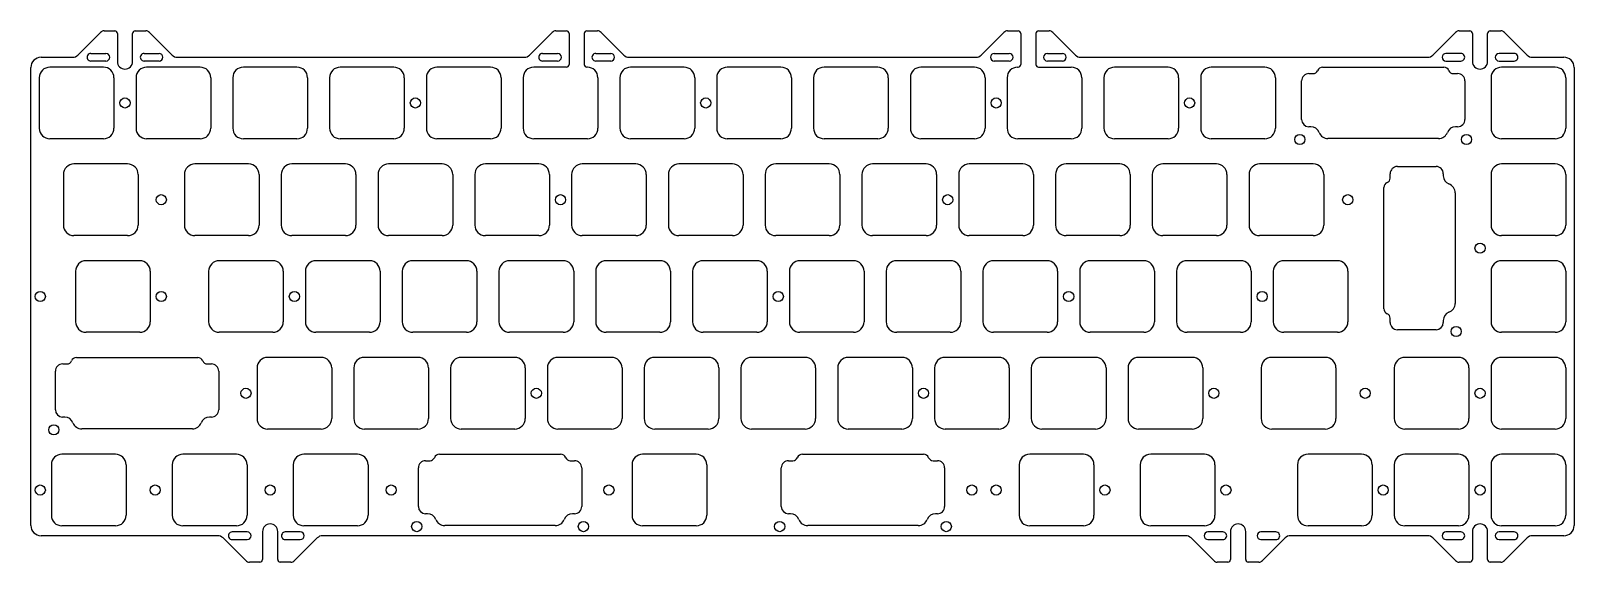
# Model space of a CAD drawing. Header units: millimetres. Extents: x -9 to 295, y -90 to 14.
import ezdxf

# ---------------------------------------------------------------- set-up
doc = ezdxf.new("R2010")
doc.units = ezdxf.units.MM
doc.layers.add('BLACK', color=7, linetype='CONTINUOUS')
doc.layers.add('Edge.Cuts', color=53, linetype='CONTINUOUS')

msp = doc.modelspace()

# ---------------------------------------------------------------- linework, layer by layer
at = {"layer": 'BLACK', "linetype": 'Continuous'}
for p, q in [((245.247375, 7.0276), (269.102575, 7.0276)), ((245.247375, 7.027589), (245.247375, 7.0276)), ((241.099485, -3.25044), (241.099485, 4.3503)), ((242.536512, 5.77544), (243.390075, 5.77544)), ((243.390075, 5.775452), (243.390075, 5.77544)), ((270.959775, 5.77544), (271.825375, 5.77544)), ((273.250365, 4.35044), (273.250365, -3.2504)), ((242.928575, -4.67544), (242.524475, -4.67544)), ((271.813458, -4.67544), (271.421325, -4.67544)), ((268.050425, -7.01191), (246.299575, -7.01191)), ((258.54331, -14.790225), (258.54331, -13.924625)), ((259.96831, -12.499635), (267.56915, -12.499635)), ((268.99419, -13.936542), (268.99419, -14.328675)), ((257.29115, -40.502625), (257.29115, -16.647425)), ((271.33066, -17.699575), (271.33066, -39.450425)), ((-0.20625, -33.125), (-0.20625, -43.075001)), ((12.41875, -31.05), (1.868749, -31.05)), ((14.49375, -33.125), (14.49375, -43.075)), ((235.5375, -33.125), (235.5375, -43.075001)), ((248.1625, -31.05), (237.612499, -31.05)), ((250.2375, -33.125), (250.2375, -43.075)), ((257.291161, -40.502625), (257.29115, -40.502625)), ((258.543298, -42.359925), (258.54331, -42.359925)), ((258.54331, -43.213488), (258.54331, -42.359925)), ((12.41875, -45.15), (1.86875, -45.15)), ((248.1625, -45.15), (237.6125, -45.15)), ((267.56919, -44.650515), (259.96845, -44.650515)), ((268.99419, -42.821425), (268.99419, -43.225525)), ((-2.732238, -51.37456), (-1.878675, -51.37456)), ((-1.878675, -51.374548), (-1.878675, -51.37456)), ((-0.021375, -50.1224), (23.833825, -50.1224)), ((-0.021375, -50.122411), (-0.021375, -50.1224)), ((25.691025, -51.37456), (26.556625, -51.37456)), ((-4.169265, -60.40044), (-4.169265, -52.7997)), ((27.981615, -52.79956), (27.981615, -60.4004)), ((-2.340175, -61.82544), (-2.744275, -61.82544)), ((26.544708, -61.82544), (26.152575, -61.82544)), ((22.781675, -64.16191), (1.030825, -64.16191)), ((7.65625, -69.15), (-2.893751, -69.15)), ((31.46875, -69.15), (20.918749, -69.15)), ((55.28125, -69.15), (44.731249, -69.15)), ((71.416125, -69.1724), (95.271325, -69.1724)), ((71.416125, -69.172411), (71.416125, -69.1724)), ((121.95625, -69.15), (111.406249, -69.15)), ((142.853625, -69.1724), (166.708825, -69.1724)), ((142.853625, -69.172411), (142.853625, -69.1724)), ((198.15625, -69.15), (187.606249, -69.15)), ((221.96875, -69.15), (211.418749, -69.15)), ((-4.96875, -71.225), (-4.96875, -81.175001)), ((9.73125, -71.225), (9.73125, -81.175)), ((18.84375, -71.225), (18.84375, -81.175001)), ((33.54375, -71.225), (33.54375, -81.175)), ((42.65625, -71.225), (42.65625, -81.175001)), ((57.35625, -71.225), (57.35625, -81.175)), ((67.268235, -79.45044), (67.268235, -71.8497)), ((68.705262, -70.42456), (69.558825, -70.42456)), ((69.558825, -70.424548), (69.558825, -70.42456)), ((97.128525, -70.42456), (97.994125, -70.42456)), ((99.419115, -71.84956), (99.419115, -79.4504)), ((109.33125, -71.225), (109.33125, -81.175001)), ((124.03125, -71.225), (124.03125, -81.175)), ((138.705735, -79.45044), (138.705735, -71.8497)), ((140.142762, -70.42456), (140.996325, -70.42456)), ((140.996325, -70.424548), (140.996325, -70.42456)), ((168.566025, -70.42456), (169.431625, -70.42456)), ((170.856615, -71.84956), (170.856615, -79.4504)), ((185.53125, -71.225), (185.53125, -81.175001)), ((200.23125, -71.225), (200.23125, -81.175)), ((209.34375, -71.225), (209.34375, -81.175001)), ((224.04375, -71.225), (224.04375, -81.175)), ((69.097325, -80.87544), (68.693225, -80.87544)), ((97.982208, -80.87544), (97.590075, -80.87544)), ((140.534825, -80.87544), (140.130725, -80.87544)), ((169.419708, -80.87544), (169.027575, -80.87544)), ((7.65625, -83.25), (-2.89375, -83.25)), ((31.46875, -83.25), (20.91875, -83.25)), ((55.28125, -83.25), (44.73125, -83.25)), ((94.219175, -83.21191), (72.468325, -83.21191)), ((121.95625, -83.25), (111.40625, -83.25)), ((165.656675, -83.21191), (143.905825, -83.21191)), ((198.15625, -83.25), (187.60625, -83.25)), ((221.96875, -83.25), (211.41875, -83.25))]:
    msp.add_line(p, q, dxfattribs=at)
at = {"layer": 'BLACK'}
for centre in [(240.775, -7.2), (273.575, -7.2), (233.3625, -38.1), (271.51875, -44.975), (-4.49375, -64.35), (176.212474, -76.2), (180.975024, -76.2), (202.405138, -76.2), (66.94375, -83.4), (99.74375, -83.4), (138.38125, -83.4), (171.18125, -83.4)]:
    msp.add_circle(centre, 1, dxfattribs=at)
for centre, radius, start, end in [((243.390124, 6.703829), 0.928376, 269.99697591, 337.97782841), ((245.247274, 5.952649), 1.07494, 89.99461656, 157.97750247), ((269.10254, 5.95261), 1.07499, 22.02370504, 89.99813454), ((270.9598, 6.7039), 0.92846, 202.02452102, 269.99845724), ((242.524567, 4.350408), 1.425082, 89.51974267, 180.00434217), ((271.8254, 4.3505), 1.42494, 359.99758749, 90.00100523), ((242.524486, -3.250439), 1.425001, 180.00004021, 269.99955772), ((242.928551, -6.400348), 1.724908, 20.54547839, 89.9992028), ((246.299462, -5.136915), 1.874995, 200.54692151, 270.00345303), ((268.05034, -5.13683), 1.875082, 270.0025973, 339.45098232), ((271.42133, -6.40038), 1.724936, 90.00016608, 159.45408213), ((271.82524, -3.25036), 1.425125, 269.52631186, 359.99839184), ((257.61485, -14.7902), 0.92846, 292.02452102, 359.99845724), ((259.96825, -13.9246), 1.42494, 89.99758749, 180.00100523), ((267.56911, -13.92476), 1.425125, 359.52631186, 89.99839184), ((270.71913, -14.32867), 1.724936, 180.00016608, 249.45408213), ((258.36614, -16.64746), 1.07499, 112.02370504, 179.99813454), ((269.45558, -17.69966), 1.875082, 0.0025973, 69.45098232), ((1.868754, -33.125004), 2.075004, 90.00013806, 179.99988955), ((12.41875, -33.125), 2.075, 0, 90), ((237.612504, -33.125004), 2.075004, 90.00013806, 179.99988955), ((248.1625, -33.125), 2.075, 0, 90), ((269.455665, -39.450538), 1.874995, 290.54692151, 0.00345303), ((258.366101, -40.502726), 1.07494, 179.99461656, 247.97750247), ((257.614921, -42.359876), 0.928376, 359.99697591, 67.97782841), ((270.719098, -42.821449), 1.724908, 110.54547839, 179.9992028), ((1.868752, -43.074998), 2.075002, 180.00008284, 269.99994478), ((12.41875, -43.075), 2.075, 270, 0), ((237.612502, -43.074998), 2.075002, 180.00008284, 269.99994478), ((248.1625, -43.075), 2.075, 270, 0), ((259.968342, -43.225433), 1.425082, 179.51974267, 270.00434217), ((267.569189, -43.225514), 1.425001, 270.00004021, 359.99955772), ((-2.744183, -52.799592), 1.425082, 89.51974267, 180.00434217), ((-1.878626, -50.446171), 0.928376, 269.99697591, 337.97782841), ((-0.021476, -51.197351), 1.07494, 89.99461656, 157.97750247), ((23.83379, -51.19739), 1.07499, 22.02370504, 89.99813454), ((25.69105, -50.4461), 0.92846, 202.02452102, 269.99845724), ((26.55665, -52.7995), 1.42494, 359.99758749, 90.00100523), ((-2.744264, -60.400439), 1.425001, 180.00004021, 269.99955772), ((26.55649, -60.40036), 1.425125, 269.52631186, 359.99839184), ((-2.340199, -63.550348), 1.724908, 20.54547839, 89.9992028), ((1.030712, -62.286915), 1.874995, 200.54692151, 270.00345303), ((22.78159, -62.28683), 1.875082, 270.0025973, 339.45098232), ((26.15258, -63.55038), 1.724936, 90.00016608, 159.45408213), ((-2.893746, -71.225004), 2.075004, 90.00013806, 179.99988955), ((7.65625, -71.225), 2.075, 0, 90), ((20.918754, -71.225004), 2.075004, 90.00013806, 179.99988955), ((31.46875, -71.225), 2.075, 0, 90), ((44.731254, -71.225004), 2.075004, 90.00013806, 179.99988955), ((55.28125, -71.225), 2.075, 0, 90), ((69.558874, -69.496171), 0.928376, 269.99697591, 337.97782841), ((71.416024, -70.247351), 1.07494, 89.99461656, 157.97750247), ((95.27129, -70.24739), 1.07499, 22.02370504, 89.99813454), ((97.12855, -69.4961), 0.92846, 202.02452102, 269.99845724), ((111.406254, -71.225004), 2.075004, 90.00013806, 179.99988955), ((121.95625, -71.225), 2.075, 0, 90), ((140.996374, -69.496171), 0.928376, 269.99697591, 337.97782841), ((142.853524, -70.247351), 1.07494, 89.99461656, 157.97750247), ((166.70879, -70.24739), 1.07499, 22.02370504, 89.99813454), ((168.56605, -69.4961), 0.92846, 202.02452102, 269.99845724), ((187.606254, -71.225004), 2.075004, 90.00013806, 179.99988955), ((198.15625, -71.225), 2.075, 0, 90), ((211.418754, -71.225004), 2.075004, 90.00013806, 179.99988955), ((221.96875, -71.225), 2.075, 0, 90), ((68.693317, -71.849592), 1.425082, 89.51974267, 180.00434217), ((97.99415, -71.8495), 1.42494, 359.99758749, 90.00100523), ((140.130817, -71.849592), 1.425082, 89.51974267, 180.00434217), ((169.43165, -71.8495), 1.42494, 359.99758749, 90.00100523), ((-2.893748, -81.174998), 2.075002, 180.00008284, 269.99994478), ((7.65625, -81.175), 2.075, 270, 0), ((20.918752, -81.174998), 2.075002, 180.00008284, 269.99994478), ((31.46875, -81.175), 2.075, 270, 0), ((44.731252, -81.174998), 2.075002, 180.00008284, 269.99994478), ((55.28125, -81.175), 2.075, 270, 0), ((68.693236, -79.450439), 1.425001, 180.00004021, 269.99955772), ((69.097301, -82.600348), 1.724908, 20.54547839, 89.9992028), ((72.468212, -81.336915), 1.874995, 200.54692151, 270.00345303), ((94.21909, -81.33683), 1.875082, 270.0025973, 339.45098232), ((97.59008, -82.60038), 1.724936, 90.00016608, 159.45408213), ((97.99399, -79.45036), 1.425125, 269.52631186, 359.99839184), ((111.406252, -81.174998), 2.075002, 180.00008284, 269.99994478), ((121.95625, -81.175), 2.075, 270, 0), ((140.130736, -79.450439), 1.425001, 180.00004021, 269.99955772), ((140.534801, -82.600348), 1.724908, 20.54547839, 89.9992028), ((143.905712, -81.336915), 1.874995, 200.54692151, 270.00345303), ((165.65659, -81.33683), 1.875082, 270.0025973, 339.45098232), ((169.02758, -82.60038), 1.724936, 90.00016608, 159.45408213), ((169.43149, -79.45036), 1.425125, 269.52631186, 359.99839184), ((187.606252, -81.174998), 2.075002, 180.00008284, 269.99994478), ((198.15625, -81.175), 2.075, 270, 0), ((211.418752, -81.174998), 2.075002, 180.00008284, 269.99994478), ((221.96875, -81.175), 2.075, 270, 0)]:
    msp.add_arc(centre, radius, start, end, dxfattribs=at)
at = {"layer": 'Edge.Cuts', "linetype": 'Continuous'}
for p, q in [((0.264342, 9.439359), (4.732109, 13.907126)), ((5.439215, 14.20002), (7.525002, 14.20002)), ((8.025002, 13.70002), (8.025002, 8.17502)), ((11.025002, 8.17502), (11.025002, 13.70002)), ((11.525002, 14.20002), (13.610788, 14.20002)), ((14.317895, 13.907126), (18.785662, 9.43936)), ((89.164341, 9.439359), (93.632108, 13.907126)), ((94.339214, 14.20002), (96.425001, 14.20002)), ((96.925001, 13.70002), (96.925001, 7.549999)), ((99.925001, 13.70002), (99.925001, 7.549999)), ((100.425001, 14.20002), (102.510787, 14.20002)), ((103.217894, 13.907126), (107.685661, 9.43936)), ((178.06434, 9.43936), (182.532107, 13.907126)), ((183.239213, 14.20002), (185.325, 14.20002)), ((185.825, 13.70002), (185.825, 7.549999)), ((188.825, 13.70002), (188.825, 7.549999)), ((189.325, 14.20002), (191.410786, 14.20002)), ((192.117893, 13.907126), (196.58566, 9.43936)), ((266.964339, 9.43936), (271.432106, 13.907126)), ((272.139212, 14.20002), (274.224999, 14.20002)), ((274.724999, 13.70002), (274.724999, 8.17502)), ((277.724999, 8.17502), (277.724999, 13.70002)), ((278.224999, 14.20002), (280.310785, 14.20002)), ((281.017892, 13.907126), (285.485659, 9.43936)), ((2.825002, 9.75002), (5.775002, 9.75002)), ((13.275002, 9.75002), (16.225002, 9.75002)), ((91.725001, 9.75002), (94.675001, 9.75002)), ((102.175001, 9.75002), (105.125001, 9.75002)), ((180.625, 9.75002), (183.575, 9.75002)), ((191.075, 9.75002), (194.025, 9.75002)), ((272.474999, 9.75002), (269.524999, 9.75002)), ((282.924999, 9.75002), (279.974999, 9.75002)), ((-9, -83.199996), (-9, 7.00002)), ((-7, 9.00002), (-0.796319, 9.00002)), ((5.276136, 7.049999), (-5.27386, 7.049999)), ((5.775002, 8.25002), (2.825002, 8.25002)), ((16.225002, 8.25002), (13.275002, 8.25002)), ((24.326136, 7.049999), (13.776136, 7.049999)), ((19.846322, 9.00002), (88.10368, 9.00002)), ((43.376136, 7.049999), (32.826136, 7.049999)), ((62.426136, 7.049999), (51.876136, 7.049999)), ((81.476136, 7.049999), (70.926136, 7.049999)), ((96.425001, 7.049999), (89.966617, 7.049999)), ((94.675001, 8.25002), (91.725001, 8.25002)), ((100.526136, 7.049999), (100.425001, 7.049999)), ((105.125001, 8.25002), (102.175001, 8.25002)), ((108.746321, 9.00002), (177.003679, 9.00002)), ((119.576136, 7.049999), (109.026136, 7.049999)), ((138.626136, 7.049999), (128.076136, 7.049999)), ((157.676136, 7.049999), (147.126136, 7.049999)), ((176.726136, 7.049999), (166.176136, 7.049999)), ((183.575, 8.25002), (180.625, 8.25002)), ((185.223865, 7.049999), (185.325, 7.049999)), ((189.325, 7.049999), (195.783384, 7.049999)), ((194.025, 8.25002), (191.075, 8.25002)), ((197.64632, 9.00002), (265.903678, 9.00002)), ((214.826136, 7.049999), (204.276136, 7.049999)), ((233.876136, 7.049999), (223.326136, 7.049999)), ((269.524999, 8.25002), (272.474999, 8.25002)), ((279.974999, 8.25002), (282.924999, 8.25002)), ((291.026136, 7.049999), (280.476136, 7.049999)), ((286.546319, 9.00002), (292.750058, 9.00002)), ((294.750058, 7.00002), (294.750058, -83.199996)), ((-7.348864, 4.974994), (-7.348864, -4.974999)), ((7.351136, 4.974999), (7.351136, -4.975001)), ((11.701136, 4.974999), (11.701136, -4.975001)), ((26.401136, 4.974999), (26.401136, -4.975001)), ((30.751136, 4.974999), (30.751136, -4.975001)), ((45.451136, 4.974999), (45.451136, -4.975001)), ((49.801136, 4.974999), (49.801136, -4.975001)), ((64.501136, 4.974999), (64.501136, -4.975001)), ((68.851136, 4.974999), (68.851136, -4.975001)), ((83.551136, 4.974999), (83.551136, -4.975001)), ((87.901136, 4.974999), (87.901136, -4.975001)), ((102.601136, 4.974999), (102.601136, -4.975001)), ((106.951136, 4.974999), (106.951136, -4.975001)), ((121.651136, 4.974999), (121.651136, -4.975001)), ((126.001136, 4.974999), (126.001136, -4.975001)), ((140.701136, 4.974999), (140.701136, -4.975001)), ((145.051136, 4.974999), (145.051136, -4.975001)), ((159.751136, 4.974999), (159.751136, -4.975001)), ((164.101136, 4.974999), (164.101136, -4.975001)), ((178.801136, 4.974999), (178.801136, -4.975001)), ((183.151136, 4.974999), (183.151136, -4.975001)), ((197.851136, 4.974999), (197.851136, -4.975001)), ((202.201136, 4.974999), (202.201136, -4.975001)), ((216.901136, 4.974999), (216.901136, -4.975001)), ((221.251136, 4.974999), (221.251136, -4.975001)), ((235.951136, 4.974999), (235.951136, -4.975001)), ((278.401136, 4.974999), (278.401136, -4.975001)), ((293.101136, 4.974999), (293.101136, -4.975001)), ((5.276136, -7.050001), (-5.273862, -7.050001)), ((24.326136, -7.050001), (13.776136, -7.050001)), ((43.376136, -7.050001), (32.826136, -7.050001)), ((62.426136, -7.050001), (51.876136, -7.050001)), ((81.476136, -7.050001), (70.926136, -7.050001)), ((100.526136, -7.050001), (89.976136, -7.050001)), ((119.576136, -7.050001), (109.026136, -7.050001)), ((138.626136, -7.050001), (128.076136, -7.050001)), ((157.676136, -7.050001), (147.126136, -7.050001)), ((176.726136, -7.050001), (166.176136, -7.050001)), ((195.776136, -7.050001), (185.226136, -7.050001)), ((214.826136, -7.050001), (204.276136, -7.050001)), ((233.876136, -7.050001), (223.326136, -7.050001)), ((291.026136, -7.050001), (280.476136, -7.050001)), ((10.038636, -12.000001), (-0.51136, -12.000001)), ((33.851136, -12.000001), (23.301136, -12.000001)), ((52.901136, -12.000001), (42.351136, -12.000001)), ((71.951136, -12.000001), (61.401136, -12.000001)), ((91.001136, -12.000001), (80.451136, -12.000001)), ((110.051136, -12.000001), (99.501136, -12.000001)), ((129.101136, -12.000001), (118.551136, -12.000001)), ((148.151136, -12.000001), (137.601136, -12.000001)), ((167.201136, -12.000001), (156.651136, -12.000001)), ((186.251136, -12.000001), (175.701136, -12.000001)), ((205.301136, -12.000001), (194.751136, -12.000001)), ((224.351136, -12.000001), (213.801136, -12.000001)), ((243.401136, -12.000001), (232.851136, -12.000001)), ((291.026136, -12.000001), (280.476136, -12.000001)), ((-2.586364, -14.075005), (-2.586364, -24.024999)), ((12.113636, -14.075001), (12.113636, -24.025001)), ((21.226136, -14.075001), (21.226136, -24.025001)), ((35.926136, -14.075001), (35.926136, -24.025001)), ((40.276136, -14.075001), (40.276136, -24.025001)), ((54.976136, -14.075001), (54.976136, -24.025001)), ((59.326136, -14.075001), (59.326136, -24.025001)), ((74.026136, -14.075001), (74.026136, -24.025001)), ((78.376136, -14.075001), (78.376136, -24.025001)), ((93.076136, -14.075001), (93.076136, -24.025001)), ((97.426136, -14.075001), (97.426136, -24.025001)), ((112.126136, -14.075001), (112.126136, -24.025001)), ((116.476136, -14.075001), (116.476136, -24.025001)), ((131.176136, -14.075001), (131.176136, -24.025001)), ((135.526136, -14.075001), (135.526136, -24.025001)), ((150.226136, -14.075001), (150.226136, -24.025001)), ((154.576136, -14.075001), (154.576136, -24.025001)), ((169.276136, -14.075001), (169.276136, -24.025001)), ((173.626136, -14.075001), (173.626136, -24.025001)), ((188.326136, -14.075001), (188.326136, -24.025001)), ((192.676136, -14.075001), (192.676136, -24.025001)), ((207.376136, -14.075001), (207.376136, -24.025001)), ((211.726136, -14.075001), (211.726136, -24.025001)), ((226.426136, -14.075001), (226.426136, -24.025001)), ((230.776136, -14.075001), (230.776136, -24.025001)), ((245.476136, -14.075001), (245.476136, -24.025001)), ((278.401136, -14.075001), (278.401136, -24.025001)), ((293.101136, -14.075001), (293.101136, -24.025001)), ((10.038636, -26.100001), (-0.511361, -26.100001)), ((33.851136, -26.100001), (23.301136, -26.100001)), ((52.901136, -26.100001), (42.351136, -26.100001)), ((71.951136, -26.100001), (61.401136, -26.100001)), ((91.001136, -26.100001), (80.451136, -26.100001)), ((110.051136, -26.100001), (99.501136, -26.100001)), ((129.101136, -26.100001), (118.551136, -26.100001)), ((148.151136, -26.100001), (137.601136, -26.100001)), ((167.201136, -26.100001), (156.651136, -26.100001)), ((186.251136, -26.100001), (175.701136, -26.100001)), ((205.301136, -26.100001), (194.751136, -26.100001)), ((224.351136, -26.100001), (213.801136, -26.100001)), ((243.401136, -26.100001), (232.851136, -26.100001)), ((291.026136, -26.100001), (280.476136, -26.100001)), ((25.988636, -33.125001), (25.988636, -43.075001)), ((38.613636, -31.050001), (28.063636, -31.050001)), ((40.688636, -33.125001), (40.688636, -43.075001)), ((45.038636, -33.125001), (45.038636, -43.075001)), ((57.663636, -31.050001), (47.113636, -31.050001)), ((59.738636, -33.125001), (59.738636, -43.075001)), ((64.088636, -33.125001), (64.088636, -43.075001)), ((76.713636, -31.050001), (66.163636, -31.050001)), ((78.788636, -33.125001), (78.788636, -43.075001)), ((83.138636, -33.125001), (83.138636, -43.075001)), ((95.763636, -31.050001), (85.213636, -31.050001)), ((97.838636, -33.125001), (97.838636, -43.075001)), ((102.188636, -33.125001), (102.188636, -43.075001)), ((114.813636, -31.050001), (104.263636, -31.050001)), ((116.888636, -33.125001), (116.888636, -43.075001)), ((121.238636, -33.125001), (121.238636, -43.075001)), ((133.863636, -31.050001), (123.313636, -31.050001)), ((135.938636, -33.125001), (135.938636, -43.075001)), ((140.288636, -33.125001), (140.288636, -43.075001)), ((152.913636, -31.050001), (142.363636, -31.050001)), ((154.988636, -33.125001), (154.988636, -43.075001)), ((159.338636, -33.125001), (159.338636, -43.075001)), ((171.963636, -31.050001), (161.413636, -31.050001)), ((174.038636, -33.125001), (174.038636, -43.075001)), ((178.388636, -33.125001), (178.388636, -43.075001)), ((191.013636, -31.050001), (180.463636, -31.050001)), ((193.088636, -33.125001), (193.088636, -43.075001)), ((197.438636, -33.125001), (197.438636, -43.075001)), ((210.063636, -31.050001), (199.513636, -31.050001)), ((212.138636, -33.125001), (212.138636, -43.075001)), ((216.488636, -33.125001), (216.488636, -43.075001)), ((229.113636, -31.050001), (218.563636, -31.050001)), ((231.188636, -33.125001), (231.188636, -43.075001)), ((278.401136, -33.125001), (278.401136, -43.075001)), ((291.026136, -31.050001), (280.476136, -31.050001)), ((293.101136, -33.125001), (293.101136, -43.075001)), ((38.613636, -45.150001), (28.063636, -45.150001)), ((57.663636, -45.150001), (47.113636, -45.150001)), ((76.713636, -45.150001), (66.163636, -45.150001)), ((95.763636, -45.150001), (85.213636, -45.150001)), ((114.813636, -45.150001), (104.263636, -45.150001)), ((133.863636, -45.150001), (123.313636, -45.150001)), ((152.913636, -45.150001), (142.363636, -45.150001)), ((171.963636, -45.150001), (161.413636, -45.150001)), ((191.013636, -45.150001), (180.463636, -45.150001)), ((210.063636, -45.150001), (199.513636, -45.150001)), ((229.113636, -45.150001), (218.563636, -45.150001)), ((291.026136, -45.150001), (280.476136, -45.150001)), ((48.138636, -50.100001), (37.588636, -50.100001)), ((67.188636, -50.100001), (56.638636, -50.100001)), ((86.238636, -50.100001), (75.688636, -50.100001)), ((105.288636, -50.100001), (94.738636, -50.100001)), ((124.338636, -50.100001), (113.788636, -50.100001)), ((143.388636, -50.100001), (132.838636, -50.100001)), ((162.438636, -50.1), (151.888636, -50.100001)), ((181.488636, -50.1), (170.938636, -50.100001)), ((200.538636, -50.1), (189.988636, -50.100001)), ((219.588636, -50.100001), (209.038636, -50.100001)), ((245.782436, -50.1), (235.232385, -50.100051)), ((271.976136, -50.100001), (261.426136, -50.100001)), ((291.026136, -50.100001), (280.476136, -50.100001)), ((35.513636, -52.175001), (35.513636, -62.125001)), ((50.213636, -52.175001), (50.213636, -62.125001)), ((54.563636, -52.175001), (54.563636, -62.125001)), ((69.263636, -52.175001), (69.263636, -62.125001)), ((73.613636, -52.175001), (73.613636, -62.125001)), ((88.313636, -52.175001), (88.313636, -62.125001)), ((92.663636, -52.175001), (92.663636, -62.125001)), ((107.363636, -52.175001), (107.363636, -62.125001)), ((111.713636, -52.175001), (111.713636, -62.125001)), ((126.413636, -52.175001), (126.413636, -62.125001)), ((130.763636, -52.175001), (130.763636, -62.125001)), ((145.463636, -52.175001), (145.463636, -62.125001)), ((149.813636, -52.175001), (149.813636, -62.125001)), ((164.513637, -52.175001), (164.513636, -62.125001)), ((168.863636, -52.175001), (168.863636, -62.125001)), ((183.563637, -52.175001), (183.563636, -62.125001)), ((187.913636, -52.175001), (187.913636, -62.125001)), ((202.613637, -52.175001), (202.613636, -62.125001)), ((206.963636, -52.175001), (206.963636, -62.125001)), ((221.663636, -52.175001), (221.663636, -62.125001)), ((233.157386, -52.175001), (233.157384, -62.110787)), ((247.857337, -52.175), (247.857386, -62.125001)), ((259.351136, -52.175001), (259.351136, -62.125001)), ((274.051136, -52.175001), (274.051136, -62.125001)), ((278.401136, -52.175001), (278.401136, -62.125001)), ((293.101136, -52.175001), (293.101136, -62.125001)), ((48.138636, -64.200001), (37.588636, -64.200001)), ((67.188636, -64.200001), (56.638636, -64.200001)), ((86.238636, -64.200001), (75.688636, -64.200001)), ((105.288636, -64.200001), (94.738636, -64.200001)), ((124.338636, -64.200001), (113.788636, -64.200001)), ((143.388636, -64.200001), (132.838636, -64.200001)), ((162.438636, -64.2), (151.888636, -64.2)), ((181.488636, -64.2), (170.938636, -64.2)), ((200.538636, -64.2), (189.988636, -64.2)), ((219.588636, -64.200001), (209.038636, -64.200001)), ((245.767932, -64.200002), (235.232436, -64.2)), ((271.976136, -64.200001), (261.426136, -64.200001)), ((291.026136, -64.200001), (280.476136, -64.200001)), ((252.926136, -69.15), (242.376136, -69.150001)), ((271.976136, -69.150001), (261.426136, -69.150001)), ((291.026136, -69.15), (280.476136, -69.150001)), ((240.301136, -71.225001), (240.301136, -81.175001)), ((255.001137, -71.225001), (255.001136, -81.175001)), ((259.351136, -71.225001), (259.351136, -81.175001)), ((274.051136, -71.225001), (274.051136, -81.175001)), ((278.401136, -71.225001), (278.401136, -81.175001)), ((293.101137, -71.225001), (293.101136, -81.175001)), ((33.583327, -84.449996), (30.633331, -84.449996)), ((36.595067, -84.374996), (36.595067, -89.899996)), ((39.595067, -89.899996), (39.595067, -84.374996)), ((44.033327, -84.449996), (41.083331, -84.449996)), ((225.616669, -84.449996), (222.666669, -84.449996)), ((227.104933, -84.374996), (227.104933, -89.899996)), ((230.104933, -89.899996), (230.104933, -84.374996)), ((236.066665, -84.449996), (233.116669, -84.449996)), ((252.926136, -83.25), (242.376136, -83.25)), ((271.976136, -83.250001), (261.426136, -83.250001)), ((272.474999, -84.449996), (269.524999, -84.449996)), ((274.724999, -84.374996), (274.724999, -89.899996)), ((277.724999, -89.899996), (277.724999, -84.374996)), ((282.924999, -84.449996), (279.974999, -84.449996)), ((291.026136, -83.25), (280.476136, -83.25)), ((27.773747, -85.199996), (-7, -85.199996)), ((33.302174, -90.107102), (28.834407, -85.639335)), ((30.633331, -85.949996), (33.583331, -85.949996)), ((41.083331, -85.949996), (44.033331, -85.949996)), ((47.355727, -85.639335), (42.88796, -90.107102)), ((218.283613, -85.199996), (48.416388, -85.199996)), ((223.81204, -90.107102), (219.344273, -85.639335)), ((222.666669, -85.949996), (225.616669, -85.949996)), ((233.116669, -85.949996), (236.066669, -85.949996)), ((237.865594, -85.639335), (233.397827, -90.107102)), ((265.903678, -85.199996), (238.926254, -85.199996)), ((271.432106, -90.107102), (266.964339, -85.639335)), ((269.524999, -85.949996), (272.474999, -85.949996)), ((279.974999, -85.949996), (282.924999, -85.949996)), ((285.485659, -85.639335), (281.017892, -90.107102)), ((292.750058, -85.199996), (286.546319, -85.199996)), ((36.095067, -90.399996), (34.009281, -90.399996)), ((42.180854, -90.399996), (40.095067, -90.399996)), ((226.604933, -90.399996), (224.519147, -90.399996)), ((232.69072, -90.399996), (230.604933, -90.399996)), ((274.224999, -90.399996), (272.139212, -90.399996)), ((280.310785, -90.399996), (278.224999, -90.399996))]:
    msp.add_line(p, q, dxfattribs=at)
at = {"layer": 'Edge.Cuts'}
for centre in [(9.525, 0), (66.676136, 0), (123.826136, 0), (180.976136, 0), (219.071536, 0), (16.6699, -19.05), (95.251136, -19.05), (171.451135, -19.05), (250.191136, -19.050016), (276.226136, -28.575), (-7.142614, -38.1), (16.669536, -38.0992), (42.863636, -38.1), (138.1136, -38.1), (195.2636, -38.1), (33.338636, -57.15), (90.488636, -57.15), (166.6886, -57.15), (223.8386, -57.15), (253.604474, -57.150048), (276.226368, -57.150048), (-7.14265, -76.2), (15.479225, -76.2), (38.101136, -76.2), (61.913636, -76.2), (104.775, -76.2), (226.21875, -76.2), (257.175, -76.2), (276.226368, -76.2)]:
    msp.add_circle(centre, 1, dxfattribs=at)
for centre, radius, start, end in [((5.4392, 13.2), 1.000002, 89.99914058, 134.99858201), ((7.525, 13.7), 0.50002, 0.00229182, 89.99977083), ((11.525, 13.7), 0.499998, 89.99977083, 179.99770816), ((13.6108, 13.2), 1.00002, 45.00125593, 90.00068754), ((94.3392, 13.2), 1.000003, 89.99919788, 134.99862252), ((96.425, 13.7), 0.50002, 0.00229183, 89.99988541), ((100.425, 13.7), 0.499999, 89.99988541, 179.99770816), ((102.5108, 13.2), 1.00002, 45.00129645, 90.00074483), ((183.2392, 13.2), 1.000004, 89.99925517, 134.99866304), ((185.324965, 13.699985), 0.500035, 0.00401042, 89.99598958), ((189.324988, 13.700032), 0.499988, 89.99862487, 180.00137513), ((191.4108, 13.2), 1.00002, 45.00133696, 90.00080212), ((272.1392, 13.2), 1.000005, 89.99931246, 134.99870355), ((274.225, 13.7), 0.50002, 0.00229184, 90.00011459), ((278.225, 13.7), 0.500001, 90.00011459, 179.99770817), ((280.3108, 13.2), 1.00002, 45.00137748, 90.00085942), ((-0.796316, 10.500016), 1.499996, 269.99988541, 315.00002701), ((2.825, 9.00002), 0.75, 89.99984721, 270.00015279), ((5.775, 9.00002), 0.75, 270.00015279, 89.99984721), ((13.275, 9.00002), 0.75, 89.99984721, 270.00015279), ((16.225, 9.00002), 0.75, 270.00015279, 89.99984721), ((19.8463, 10.5), 1.49998, 225.00005402, 270.00084035), ((88.1037, 10.5), 1.499973, 269.99923605, 315), ((91.725, 9), 0.74998, 89.99992361, 270.0000764), ((94.675, 9), 0.75002, 270.0000764, 89.99992361), ((102.175, 9), 0.74998, 89.99992361, 270.0000764), ((105.125, 9), 0.75002, 270.0000764, 89.99992361), ((108.7463, 10.5), 1.49998, 225.00002701, 270.00080215), ((177.0037, 10.5), 1.499971, 269.99919785, 315), ((180.625, 9), 0.74998, 90, 270), ((183.575, 9), 0.75002, 270, 90), ((191.075, 9), 0.74998, 90, 270), ((194.025, 9), 0.75002, 270, 90), ((197.6463, 10.5), 1.49998, 225, 270.00076395), ((265.9037, 10.5), 1.499971, 269.99915965, 314.99997299), ((269.525, 9), 0.74998, 90.00007639, 269.9999236), ((272.475, 9), 0.75002, 269.9999236, 90.00007639), ((279.975, 9), 0.74998, 90.00007639, 269.9999236), ((282.925, 9), 0.75002, 269.9999236, 90.00007639), ((286.5463, 10.5), 1.49998, 224.99997299, 270.00072576), ((-6.999998, 7.000018), 2.000002, 90.0000573, 179.9999427), ((-5.273828, 4.974985), 2.075036, 90.00088359, 179.99975149), ((5.276172, 4.974985), 2.075014, 0.00038658, 90.00099404), ((9.525002, 8.17502), 1.5, 180, 0), ((13.776172, 4.974985), 2.075036, 90.00099404, 179.99961343), ((24.326072, 4.974985), 2.075014, 0.00038656, 89.99823282), ((32.826172, 4.974985), 2.075036, 90.00099404, 179.99961343), ((43.376072, 4.974985), 2.075014, 0.00038656, 89.99823282), ((51.876172, 4.974985), 2.075036, 90.00099404, 179.99961343), ((62.426072, 4.974985), 2.075014, 0.00038656, 89.99823282), ((70.926172, 4.974985), 2.075036, 90.00099404, 179.99961343), ((81.476072, 4.974985), 2.075014, 0.00038656, 89.99823282), ((89.976172, 4.974985), 2.075036, 90.00099404, 179.99961343), ((96.425013, 7.549987), 0.499988, 269.99862487, 0.00137513), ((100.424989, 7.549987), 0.499988, 179.99862487, 270.00137513), ((100.526072, 4.974985), 2.075014, 0.00038656, 89.99823282), ((109.026172, 4.974985), 2.075036, 90.00099404, 179.99961343), ((119.576072, 4.974985), 2.075014, 0.00038656, 89.99823282), ((128.076172, 4.974985), 2.075036, 90.00099404, 179.99961343), ((138.626072, 4.974985), 2.075014, 0.00038656, 89.99823282), ((147.126172, 4.974985), 2.075036, 90.00099404, 179.99961343), ((157.676072, 4.974985), 2.075014, 0.00038656, 89.99823282), ((166.176172, 4.974985), 2.075036, 90.00099404, 179.99961343), ((176.726072, 4.974985), 2.075014, 0.00038656, 89.99823282), ((185.226172, 4.974985), 2.075036, 90.00099404, 179.99961343), ((185.325012, 7.549987), 0.499988, 269.99862487, 0.00137513), ((189.324988, 7.549987), 0.499988, 179.99862487, 270.00137513), ((195.776072, 4.974985), 2.075014, 0.00038656, 89.99823282), ((204.276172, 4.974985), 2.075036, 90.00099404, 179.99961343), ((214.826072, 4.974985), 2.075014, 0.00038656, 89.99823282), ((223.326172, 4.974985), 2.075036, 90.00099404, 179.99961343), ((233.876072, 4.974985), 2.075014, 0.00038656, 89.99823282), ((276.224999, 8.17502), 1.5, 180, 0), ((280.476172, 4.974985), 2.075036, 90.00099404, 179.99961343), ((291.026072, 4.974985), 2.075014, 0.00038656, 89.99823282), ((292.7501, 7), 2.00002, 0.00057297, 90.0012032), ((-5.273828, -4.975015), 2.074986, 179.99955821, 269.99906117), ((5.276172, -4.975015), 2.074964, 269.99900595, 0.00038658), ((13.776172, -4.975015), 2.074986, 179.99961343, 269.99900595), ((24.326172, -4.975015), 2.074964, 269.99900595, 0.00038658), ((32.826072, -4.975015), 2.074986, 179.99961341, 270.00176721), ((43.376172, -4.975015), 2.074964, 269.99900595, 0.00038658), ((51.876072, -4.975015), 2.074986, 179.99961341, 270.00176721), ((62.426172, -4.975015), 2.074964, 269.99900595, 0.00038658), ((70.926072, -4.975015), 2.074986, 179.99961341, 270.00176721), ((81.476172, -4.975015), 2.074964, 269.99900595, 0.00038658), ((89.976072, -4.975015), 2.074986, 179.99961341, 270.00176721), ((100.526172, -4.975015), 2.074964, 269.99900595, 0.00038658), ((109.026072, -4.975015), 2.074986, 179.99961341, 270.00176721), ((119.576172, -4.975015), 2.074964, 269.99900595, 0.00038658), ((128.076072, -4.975015), 2.074986, 179.99961341, 270.00176721), ((138.626172, -4.975015), 2.074964, 269.99900595, 0.00038658), ((147.126072, -4.975015), 2.074986, 179.99961341, 270.00176721), ((157.676172, -4.975015), 2.074964, 269.99900595, 0.00038658), ((166.176072, -4.975015), 2.074986, 179.99961341, 270.00176721), ((176.726172, -4.975015), 2.074964, 269.99900595, 0.00038658), ((185.226072, -4.975015), 2.074986, 179.99961341, 270.00176721), ((195.776172, -4.975015), 2.074964, 269.99900595, 0.00038658), ((204.276072, -4.975015), 2.074986, 179.99961341, 270.00176721), ((214.826172, -4.975015), 2.074964, 269.99900595, 0.00038658), ((223.326072, -4.975015), 2.074986, 179.99961341, 270.00176721), ((233.876172, -4.975015), 2.074964, 269.99900595, 0.00038658), ((280.476072, -4.975015), 2.074986, 179.99961341, 270.00176721), ((291.026172, -4.975015), 2.074964, 269.99900595, 0.00038658), ((-0.511328, -14.075015), 2.075036, 90.00088359, 179.99972388), ((10.038672, -14.075015), 2.075014, 0.00038658, 90.00099404), ((23.301172, -14.075015), 2.075036, 90.00099404, 179.99961343), ((33.851072, -14.075015), 2.075014, 0.00038656, 89.99823282), ((42.351172, -14.075015), 2.075036, 90.00099404, 179.99961343), ((52.901072, -14.075015), 2.075014, 0.00038656, 89.99823282), ((61.401172, -14.075015), 2.075036, 90.00099404, 179.99961343), ((71.951072, -14.075015), 2.075014, 0.00038656, 89.99823282), ((80.451172, -14.075015), 2.075036, 90.00099404, 179.99961343), ((91.001072, -14.075015), 2.075014, 0.00038656, 89.99823282), ((99.501172, -14.075015), 2.075036, 90.00099404, 179.99961343), ((110.051072, -14.075015), 2.075014, 0.00038656, 89.99823282), ((118.551172, -14.075015), 2.075036, 90.00099404, 179.99961343), ((129.101072, -14.075015), 2.075014, 0.00038656, 89.99823282), ((137.601172, -14.075015), 2.075036, 90.00099404, 179.99961343), ((148.151072, -14.075015), 2.075014, 0.00038656, 89.99823282), ((156.651172, -14.075015), 2.075036, 90.00099404, 179.99961343), ((167.201072, -14.075015), 2.075014, 0.00038656, 89.99823282), ((175.701172, -14.075015), 2.075036, 90.00099404, 179.99961343), ((186.251072, -14.075015), 2.075014, 0.00038656, 89.99823282), ((194.751172, -14.075015), 2.075036, 90.00099404, 179.99961343), ((205.301072, -14.075015), 2.075014, 0.00038656, 89.99823282), ((213.801172, -14.075015), 2.075036, 90.00099404, 179.99961343), ((224.351072, -14.075015), 2.075014, 0.00038656, 89.99823282), ((232.851172, -14.075015), 2.075036, 90.00099404, 179.99961343), ((243.401072, -14.075015), 2.075014, 0.00038656, 89.99823282), ((280.476172, -14.075015), 2.075036, 90.00099404, 179.99961343), ((291.026072, -14.075015), 2.075014, 0.00038656, 89.99823282), ((-0.511328, -24.025015), 2.074986, 179.99955821, 269.99908878), ((10.038672, -24.025015), 2.074964, 269.99900595, 0.00038658), ((23.301072, -24.025015), 2.074986, 179.99961341, 270.00176721), ((33.851172, -24.025015), 2.074964, 269.99900595, 0.00038658), ((42.351072, -24.025015), 2.074986, 179.99961341, 270.00176721), ((52.901172, -24.025015), 2.074964, 269.99900595, 0.00038658), ((61.401072, -24.025015), 2.074986, 179.99961341, 270.00176721), ((71.951172, -24.025015), 2.074964, 269.99900595, 0.00038658), ((80.451072, -24.025015), 2.074986, 179.99961341, 270.00176721), ((91.001172, -24.025015), 2.074964, 269.99900595, 0.00038658), ((99.501072, -24.025015), 2.074986, 179.99961341, 270.00176721), ((110.051172, -24.025015), 2.074964, 269.99900595, 0.00038658), ((118.551072, -24.025015), 2.074986, 179.99961341, 270.00176721), ((129.101172, -24.025015), 2.074964, 269.99900595, 0.00038658), ((137.601072, -24.025015), 2.074986, 179.99961341, 270.00176721), ((148.151172, -24.025015), 2.074964, 269.99900595, 0.00038658), ((156.651072, -24.025015), 2.074986, 179.99961341, 270.00176721), ((167.201172, -24.025015), 2.074964, 269.99900595, 0.00038658), ((175.701072, -24.025015), 2.074986, 179.99961341, 270.00176721), ((186.251172, -24.025015), 2.074964, 269.99900595, 0.00038658), ((194.751072, -24.025015), 2.074986, 179.99961341, 270.00176721), ((205.301172, -24.025015), 2.074964, 269.99900595, 0.00038658), ((213.801072, -24.025015), 2.074986, 179.99961341, 270.00176721), ((224.351172, -24.025015), 2.074964, 269.99900595, 0.00038658), ((232.851072, -24.025015), 2.074986, 179.99961341, 270.00176721), ((243.401172, -24.025015), 2.074964, 269.99900595, 0.00038658), ((280.476072, -24.025015), 2.074986, 179.99961341, 270.00176721), ((291.026172, -24.025015), 2.074964, 269.99900595, 0.00038658), ((28.063672, -33.125015), 2.075036, 90.00099404, 179.99961343), ((38.613572, -33.125015), 2.075014, 0.00038656, 89.99823282), ((47.113672, -33.125015), 2.075036, 90.00099404, 179.99961343), ((57.663572, -33.125015), 2.075014, 0.00038656, 89.99823282), ((66.163672, -33.125015), 2.075036, 90.00099404, 179.99961343), ((76.713572, -33.125015), 2.075014, 0.00038656, 89.99823282), ((85.213672, -33.125015), 2.075036, 90.00099404, 179.99961343), ((95.763572, -33.125015), 2.075014, 0.00038656, 89.99823282), ((104.263672, -33.125015), 2.075036, 90.00099404, 179.99961343), ((114.813572, -33.125015), 2.075014, 0.00038656, 89.99823282), ((123.313672, -33.125015), 2.075036, 90.00099404, 179.99961343), ((133.863572, -33.125015), 2.075014, 0.00038656, 89.99823282), ((142.363672, -33.125015), 2.075036, 90.00099404, 179.99961343), ((152.913572, -33.125015), 2.075014, 0.00038656, 89.99823282), ((161.413672, -33.125015), 2.075036, 90.00099404, 179.99961343), ((171.963572, -33.125015), 2.075014, 0.00038656, 89.99823282), ((180.463672, -33.125015), 2.075036, 90.00099404, 179.99961343), ((191.013572, -33.125015), 2.075014, 0.00038656, 89.99823282), ((199.513672, -33.125015), 2.075036, 90.00099404, 179.99961343), ((210.063572, -33.125015), 2.075014, 0.00038656, 89.99823282), ((218.563672, -33.125015), 2.075036, 90.00099404, 179.99961343), ((229.113572, -33.125015), 2.075014, 0.00038656, 89.99823282), ((280.476172, -33.125015), 2.075036, 90.00099404, 179.99961343), ((291.026072, -33.125015), 2.075014, 0.00038656, 89.99823282), ((28.063572, -43.075015), 2.074986, 179.99961341, 270.00176721), ((38.613672, -43.075015), 2.074964, 269.99900595, 0.00038658), ((47.113572, -43.075015), 2.074986, 179.99961341, 270.00176721), ((57.663672, -43.075015), 2.074964, 269.99900595, 0.00038658), ((66.163572, -43.075015), 2.074986, 179.99961341, 270.00176721), ((76.713672, -43.075015), 2.074964, 269.99900595, 0.00038658), ((85.213572, -43.075015), 2.074986, 179.99961341, 270.00176721), ((95.763672, -43.075015), 2.074964, 269.99900595, 0.00038658), ((104.263572, -43.075015), 2.074986, 179.99961341, 270.00176721), ((114.813672, -43.075015), 2.074964, 269.99900595, 0.00038658), ((123.313572, -43.075015), 2.074986, 179.99961341, 270.00176721), ((133.863672, -43.075015), 2.074964, 269.99900595, 0.00038658), ((142.363572, -43.075015), 2.074986, 179.99961341, 270.00176721), ((152.913672, -43.075015), 2.074964, 269.99900595, 0.00038658), ((161.413572, -43.075015), 2.074986, 179.99961341, 270.00176721), ((171.963672, -43.075015), 2.074964, 269.99900595, 0.00038658), ((180.463572, -43.075015), 2.074986, 179.99961341, 270.00176721), ((191.013672, -43.075015), 2.074964, 269.99900595, 0.00038658), ((199.513572, -43.075015), 2.074986, 179.99961341, 270.00176721), ((210.063672, -43.075015), 2.074964, 269.99900595, 0.00038658), ((218.563572, -43.075015), 2.074986, 179.99961341, 270.00176721), ((229.113672, -43.075015), 2.074964, 269.99900595, 0.00038658), ((280.476072, -43.075015), 2.074986, 179.99961341, 270.00176721), ((291.026172, -43.075015), 2.074964, 269.99900595, 0.00038658), ((37.588672, -52.175015), 2.075036, 90.00099404, 179.99961343), ((48.138572, -52.175015), 2.075014, 0.00038656, 89.99823282), ((56.638672, -52.175015), 2.075036, 90.00099404, 179.99961343), ((67.188572, -52.175015), 2.075014, 0.00038656, 89.99823282), ((75.688672, -52.175015), 2.075036, 90.00099404, 179.99961343), ((86.238572, -52.175015), 2.075014, 0.00038656, 89.99823282), ((94.738672, -52.175015), 2.075036, 90.00099404, 179.99961343), ((105.288572, -52.175015), 2.075014, 0.00038656, 89.99823282), ((113.788672, -52.175015), 2.075036, 90.00099404, 179.99961343), ((124.338572, -52.175015), 2.075014, 0.00038656, 89.99823282), ((132.838672, -52.175015), 2.075036, 90.00099404, 179.99961343), ((143.388572, -52.175015), 2.075014, 0.00038656, 89.99823282), ((151.888672, -52.175015), 2.075036, 90.00099404, 179.99961343), ((162.438572, -52.175015), 2.075015, 0.00038656, 89.99823282), ((170.938672, -52.175015), 2.075036, 90.00099404, 179.99961343), ((181.488572, -52.175015), 2.075015, 0.00038656, 89.99823282), ((189.988672, -52.175015), 2.075036, 90.00099404, 179.99961343), ((200.538572, -52.175015), 2.075015, 0.00038656, 89.99823282), ((209.038672, -52.175015), 2.075036, 90.00099404, 179.99961343), ((219.588572, -52.175015), 2.075014, 0.00038656, 89.99823282), ((235.232372, -52.175015), 2.074986, 89.99964103, 179.99961342), ((245.782372, -52.174915), 2.074915, 359.9976529, 89.99823273), ((261.426172, -52.175015), 2.075036, 90.00099404, 179.99961343), ((271.976072, -52.175015), 2.075014, 0.00038656, 89.99823282), ((280.476172, -52.175015), 2.075036, 90.00099404, 179.99961343), ((291.026072, -52.175015), 2.075014, 0.00038656, 89.99823282), ((37.588572, -62.125015), 2.074986, 179.99961341, 270.00176721), ((48.138672, -62.125015), 2.074964, 269.99900595, 0.00038658), ((56.638572, -62.125015), 2.074986, 179.99961341, 270.00176721), ((67.188672, -62.125015), 2.074964, 269.99900595, 0.00038658), ((75.688572, -62.125015), 2.074986, 179.99961341, 270.00176721), ((86.238672, -62.125015), 2.074964, 269.99900595, 0.00038658), ((94.738572, -62.125015), 2.074986, 179.99961341, 270.00176721), ((105.288672, -62.125015), 2.074964, 269.99900595, 0.00038658), ((113.788572, -62.125015), 2.074986, 179.99961341, 270.00176721), ((124.338672, -62.125015), 2.074964, 269.99900595, 0.00038658), ((132.838572, -62.125015), 2.074986, 179.99961341, 270.00176721), ((143.388672, -62.125015), 2.074964, 269.99900595, 0.00038658), ((151.888572, -62.125015), 2.074985, 179.99961341, 270.00176721), ((162.438672, -62.125015), 2.074964, 269.99900595, 0.00038658), ((170.938572, -62.125015), 2.074985, 179.99961341, 270.00176721), ((181.488672, -62.125015), 2.074964, 269.99900595, 0.00038658), ((189.988572, -62.125015), 2.074985, 179.99961341, 270.00176721), ((200.538672, -62.125015), 2.074964, 269.99900595, 0.00038658), ((209.038572, -62.125015), 2.074986, 179.99961341, 270.00176721), ((219.588672, -62.125015), 2.074964, 269.99900595, 0.00038658), ((235.232472, -62.124815), 2.075185, 179.61267524, 269.99900604), ((245.782272, -62.124915), 2.075114, 269.60406075, 359.99762546), ((261.426072, -62.125015), 2.074986, 179.99961341, 270.00176721), ((271.976172, -62.125015), 2.074964, 269.99900595, 0.00038658), ((280.476072, -62.125015), 2.074986, 179.99961341, 270.00176721), ((291.026172, -62.125015), 2.074964, 269.99900595, 0.00038658), ((242.376172, -71.225015), 2.075036, 90.00099404, 179.99961343), ((252.926072, -71.225015), 2.075015, 0.00038656, 89.99823282), ((261.426172, -71.225015), 2.075036, 90.00099404, 179.99961343), ((271.976072, -71.225015), 2.075014, 0.00038656, 89.99823282), ((280.476172, -71.225015), 2.075036, 90.00099404, 179.99961343), ((291.026072, -71.225015), 2.075015, 0.00038656, 89.99823282), ((242.376072, -81.175015), 2.074985, 179.99961341, 270.00176721), ((252.926172, -81.175015), 2.074964, 269.99900595, 0.00038658), ((261.426072, -81.175015), 2.074986, 179.99961341, 270.00176721), ((271.976172, -81.175015), 2.074964, 269.99900595, 0.00038658), ((280.476072, -81.175015), 2.074985, 179.99961341, 270.00176721), ((291.026172, -81.175015), 2.074964, 269.99900595, 0.00038658), ((-6.999998, -83.199994), 2.000002, 180.0000573, 269.9999427), ((30.63333, -85.2), 0.749996, 89.99992361, 270.00007639), ((33.5833, -85.2), 0.750004, 270.00236824, 89.99793736), ((38.095067, -84.374996), 1.5, 0, 180), ((41.0833, -85.2), 0.749996, 89.99763179, 270.00236824), ((44.0333, -85.2), 0.750004, 270.00236824, 89.99793736), ((222.6667, -85.2), 0.749996, 90.00236821, 269.99763176), ((225.6167, -85.2), 0.750004, 269.99763176, 90.00236821), ((228.604933, -84.374996), 1.5, 0, 180), ((233.1167, -85.2), 0.749996, 90.00236821, 269.99763176), ((236.0667, -85.2), 0.750004, 269.99763176, 90.00267379), ((269.525, -85.2), 0.749996, 90.00007639, 269.99992361), ((272.475, -85.2), 0.750004, 269.99992361, 90.00007639), ((276.224999, -84.374996), 1.5, 0, 180), ((279.975, -85.2), 0.749996, 90.00007639, 269.99992361), ((282.925, -85.2), 0.750004, 269.99992361, 90.00007639), ((292.7501, -83.2), 1.999958, 269.99879679, 0.00011459), ((27.7737, -86.7), 1.500004, 44.99886563, 89.99820474), ((48.4164, -86.7), 1.500012, 90.00045837, 135.00021607), ((218.2836, -86.7), 1.500004, 44.99978393, 89.99950344), ((238.9263, -86.7), 1.500036, 90.00175707, 135.00110736), ((265.9037, -86.7), 1.500004, 45.00070225, 90.00084034), ((286.5463, -86.7), 1.49999, 89.99927426, 134.99935177), ((34.0093, -89.4), 0.999996, 224.99902767, 269.99891138), ((36.0951, -89.9), 0.499967, 269.99621845, 0.0004584), ((40.0951, -89.9), 0.499996, 179.99954166, 269.99621845), ((42.1809, -89.4), 0.999964, 269.99736438, 314.99829834), ((224.5191, -89.4), 0.999996, 225.00170166, 270.00269291), ((226.6049, -89.9), 0.500033, 270.00378155, 0.00045834), ((230.6049, -89.9), 0.499996, 179.9995416, 270.00378155), ((232.6907, -89.4), 1.000011, 270.00114592, 315.00101284), ((272.1392, -89.4), 0.999996, 225.00032412, 270.00068755), ((274.225, -89.9), 0.499999, 269.99988541, 0.00045837), ((278.225, -89.9), 0.499996, 179.99954163, 269.99988541), ((280.3108, -89.4), 0.999986, 269.99914056, 314.99959485)]:
    msp.add_arc(centre, radius, start, end, dxfattribs=at)

doc.saveas('drawing.dxf')
